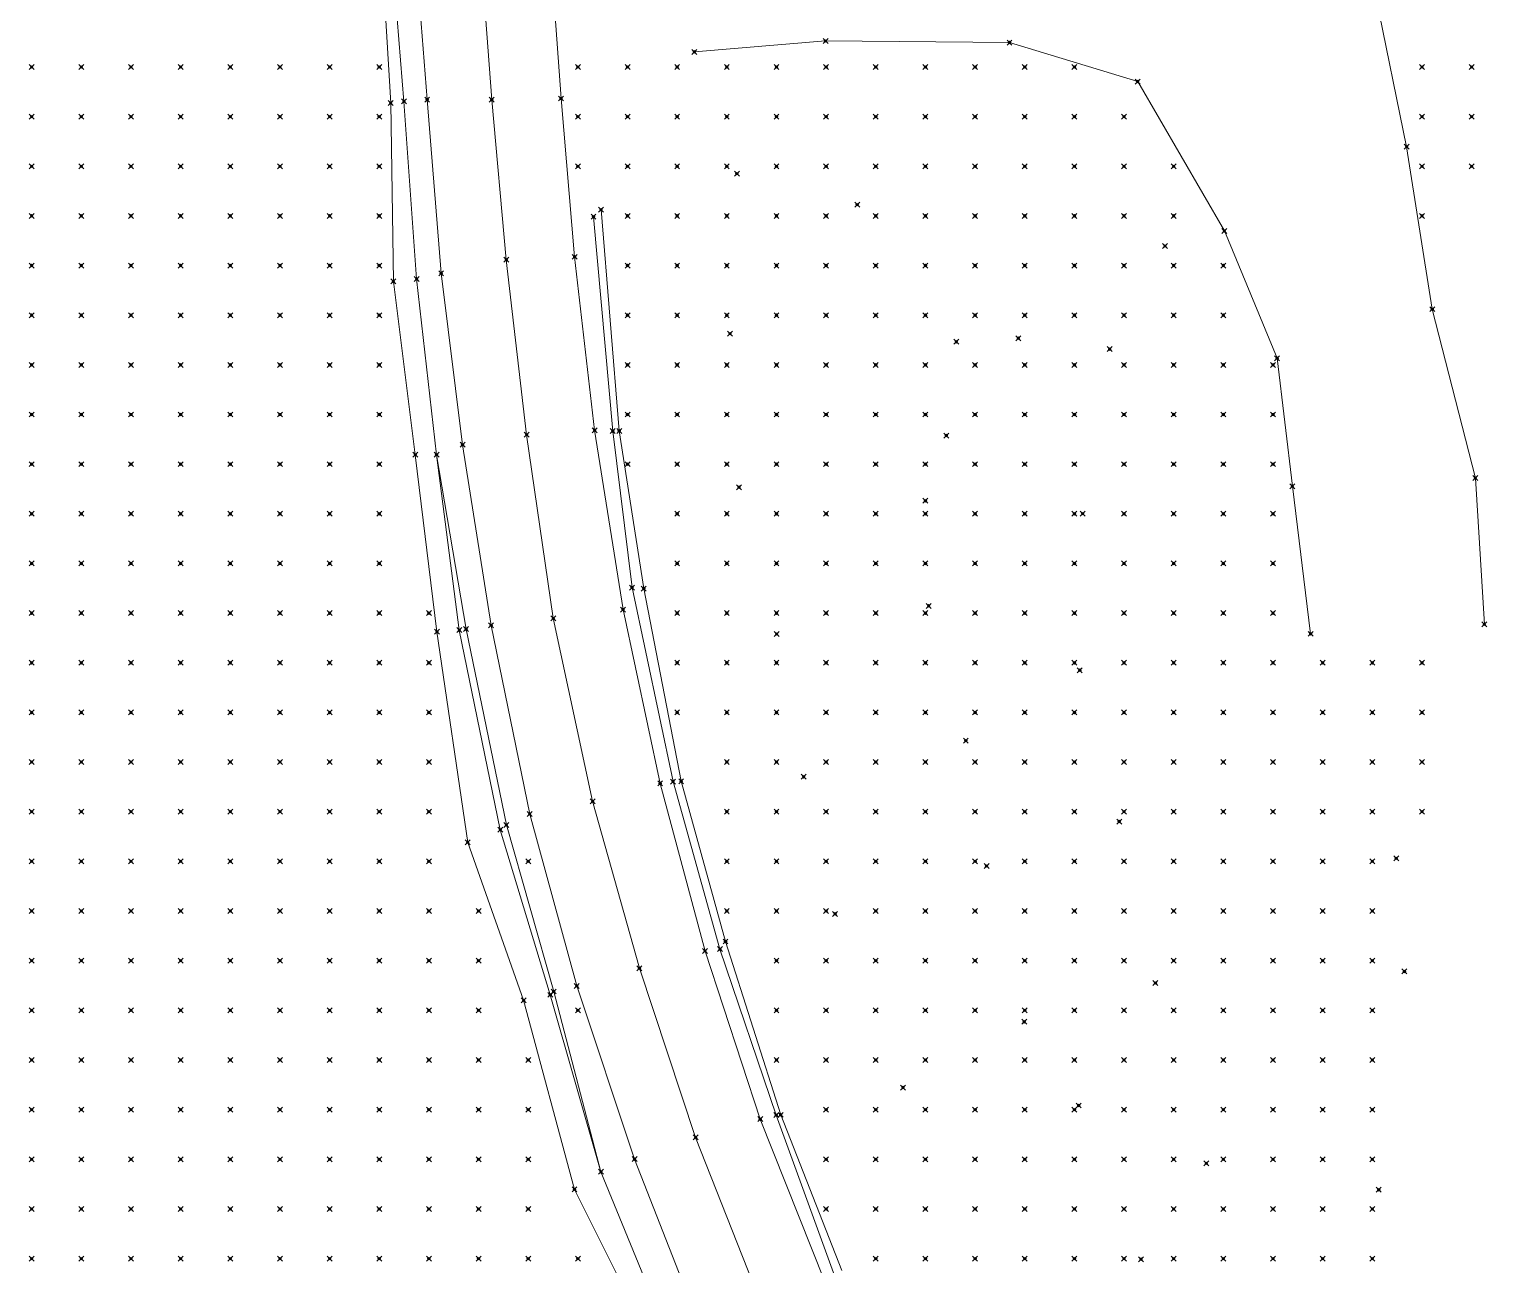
# Model space of a CAD drawing. Header units: metres. Extents: x 441556 to 446409, y 432338 to 461058.
# Drawn here: x 442454.8 to 442542.8, y 456265.8 to 456340.5 of the extents above; entities that cross this region are included whole.
import ezdxf

# ---------------------------------------------------------------- set-up
doc = ezdxf.new("R2010")
doc.units = ezdxf.units.M
doc.header["$MEASUREMENT"] = 0
doc.header["$PDMODE"] = 35
doc.header["$PDSIZE"] = 0.15
for name, color, linetype, lineweight in [('DTM-BRE-RevN_GRP_ CAROSABIL', 2, 'Continuous', 0), ('DTM-BRE-RevN_GRP_AX', 2, 'Continuous', 0), ('DTM-BRE-RevN_GRP_DRUM DE PIATRA', 2, 'Continuous', 0), ('DTM-BRE-RevN_GRP_PARAPET METALIC', 2, 'Continuous', 0), ('DTM-BRE-RevN_GRP_TALUZ SUS', 2, 'Continuous', 0), ('DTM-BRE-RevN_YP_RevK_0YP', 1, 'Continuous', 0), ('DTM-NOK-RevN_LIDAR_co_lidar', 91, 'Continuous', 0), ('DTM-NOK-RevN_RTK', 32, 'Continuous', 0)]:
    doc.layers.add(name, color=color, linetype=linetype, lineweight=lineweight)

msp = doc.modelspace()

# ---------------------------------------------------------------- linework, layer by layer
at = {"layer": 'DTM-BRE-RevN_GRP_ CAROSABIL'}
for p, q in [((442486.005, 456348.287, 363.817), (442486.878, 456336.292, 363.698)), ((442477.93, 456347.372, 363.917), (442478.792, 456336.227, 363.826)), ((442486.878, 456336.292, 363.698), (442487.697, 456326.727, 363.667)), ((442478.792, 456336.227, 363.826), (442479.636, 456325.731, 363.87)), ((442487.697, 456326.727, 363.667), (442488.903, 456316.254, 363.601)), ((442479.636, 456325.731, 363.87), (442480.93, 456315.372, 363.866)), ((442488.903, 456316.254, 363.601), (442490.624, 456305.421, 363.514)), ((442480.93, 456315.372, 363.866), (442482.656, 456304.463, 363.882)), ((442490.624, 456305.421, 363.514), (442492.865, 456294.913, 363.456)), ((442482.656, 456304.463, 363.882), (442484.987, 456293.064, 363.903)), ((442492.865, 456294.913, 363.456), (442495.574, 456284.79, 363.454)), ((442484.987, 456293.064, 363.903), (442487.828, 456282.68, 363.885)), ((442495.574, 456284.79, 363.454), (442498.907, 456274.637, 363.398)), ((442487.828, 456282.68, 363.885), (442491.318, 456272.222, 363.848)), ((442498.907, 456274.637, 363.398), (442502.794, 456264.861, 363.322)), ((442491.318, 456272.222, 363.848), (442495.557, 456261.395, 363.724))]:
    msp.add_line(p, q, dxfattribs=at)
at = {"layer": 'DTM-BRE-RevN_GRP_AX'}
for p, q in [((442482.694, 456336.213, 363.773), (442481.831, 456347.801, 363.813)), ((442483.573, 456326.547, 363.763), (442482.694, 456336.213, 363.773)), ((442484.801, 456315.98, 363.735), (442483.573, 456326.547, 363.763)), ((442486.408, 456304.891, 363.711), (442484.801, 456315.98, 363.735)), ((442488.786, 456293.835, 363.681), (442486.408, 456304.891, 363.711)), ((442491.612, 456283.755, 363.704), (442488.786, 456293.835, 363.681)), ((442495.009, 456273.537, 363.633), (442491.612, 456283.755, 363.704)), ((442499.169, 456262.978, 363.502), (442495.009, 456273.537, 363.633))]:
    msp.add_line(p, q, dxfattribs=at)
at = {"layer": 'DTM-BRE-RevN_GRP_DRUM DE PIATRA'}
for p, q in [((442537.954, 456333.377, 359.667), (442535.936, 456343.25, 359.613)), ((442502.854, 456339.765, 362.072), (442494.933, 456339.108, 362.877)), ((442513.965, 456339.671, 361.007), (442502.854, 456339.765, 362.072)), ((442521.707, 456337.315, 360.139), (442513.965, 456339.671, 361.007)), ((442526.946, 456328.29, 359.829), (442521.707, 456337.315, 360.139)), ((442539.498, 456323.566, 359.714), (442537.954, 456333.377, 359.667)), ((442530.13, 456320.602, 359.885), (442526.946, 456328.29, 359.829)), ((442542.106, 456313.364, 359.813), (442539.498, 456323.566, 359.714)), ((442531.051, 456312.87, 359.885), (442530.13, 456320.602, 359.885)), ((442542.647, 456304.522, 359.792), (442542.106, 456313.364, 359.813)), ((442532.153, 456303.953, 359.88), (442531.051, 456312.87, 359.885))]:
    msp.add_line(p, q, dxfattribs=at)
at = {"layer": 'DTM-BRE-RevN_GRP_PARAPET METALIC'}
for p, q in [((442488.839, 456329.149, 363.574), (442490.004, 456316.199, 363.524)), ((442490.004, 456316.199, 363.524), (442491.166, 456306.749, 363.505)), ((442491.166, 456306.749, 363.505), (442493.645, 456295.028, 363.417)), ((442493.645, 456295.028, 363.417), (442496.478, 456284.905, 363.367)), ((442496.478, 456284.905, 363.367), (442499.873, 456274.886, 363.359)), ((442499.873, 456274.886, 363.359), (442503.344, 456265.352, 363.313))]:
    msp.add_line(p, q, dxfattribs=at)
at = {"layer": 'DTM-BRE-RevN_GRP_TALUZ SUS'}
for p, q in [((442489.295, 456329.579, 363.475), (442490.39, 456316.214, 363.486)), ((442490.39, 456316.214, 363.486), (442491.877, 456306.688, 363.45)), ((442491.877, 456306.688, 363.45), (442494.133, 456295.048, 363.352)), ((442494.133, 456295.048, 363.352), (442496.81, 456285.367, 363.345)), ((442496.81, 456285.367, 363.345), (442500.146, 456274.896, 363.333)), ((442500.146, 456274.896, 363.333), (442503.843, 456265.492, 363.216))]:
    msp.add_line(p, q, dxfattribs=at)
at = {"layer": 'DTM-BRE-RevN_YP_RevK_0YP'}
for p, q in [((442476.588, 456336.018, 364.166), (442475.941, 456346.931, 364.091)), ((442476.517, 456347.003, 363.765), (442477.389, 456336.115, 363.765)), ((442476.749, 456325.241, 364.22), (442476.588, 456336.018, 364.166)), ((442477.389, 456336.115, 363.765), (442478.154, 456325.39, 363.726)), ((442478.075, 456314.775, 363.998), (442476.749, 456325.241, 364.22)), ((442478.154, 456325.39, 363.726), (442479.358, 456314.774, 363.727)), ((442479.381, 456304.077, 363.574), (442478.075, 456314.775, 363.998)), ((442479.358, 456314.774, 363.727), (442481.144, 456304.239, 363.847)), ((442479.358, 456314.774, 363.727), (442480.731, 456304.178, 363.645)), ((442481.243, 456291.355, 363.621), (442479.381, 456304.077, 363.574)), ((442480.731, 456304.178, 363.645), (442483.21, 456292.122, 363.509)), ((442481.144, 456304.239, 363.847), (442483.578, 456292.406, 363.817)), ((442483.578, 456292.406, 363.817), (442486.437, 456282.346, 363.778)), ((442484.616, 456281.813, 363.529), (442481.243, 456291.355, 363.621)), ((442483.21, 456292.122, 363.509), (442486.225, 456282.146, 363.564)), ((442487.691, 456270.393, 363.753), (442484.616, 456281.813, 363.529)), ((442486.225, 456282.146, 363.564), (442489.29, 456271.457, 363.731)), ((442486.437, 456282.346, 363.778), (442489.29, 456271.457, 363.731)), ((442489.29, 456271.457, 363.731), (442493.668, 456260.767, 363.527)), ((442492.748, 456260.285, 364.16), (442487.691, 456270.393, 363.753))]:
    msp.add_line(p, q, dxfattribs=at)
at = {"layer": 'DTM-NOK-RevN_LIDAR_co_lidar'}
for p in [(442454.901, 456338.197, 369.691), (442457.9, 456338.197, 368.863), (442460.9, 456338.197, 367.972), (442463.899, 456338.197, 366.792), (442466.898, 456338.197, 366.532), (442469.898, 456338.197, 366.254), (442472.897, 456338.197, 365.718), (442475.896, 456338.197, 364.64), (442487.894, 456338.197, 363.688), (442490.893, 456338.197, 363.397), (442493.892, 456338.197, 363.094), (442496.892, 456338.197, 362.714), (442499.891, 456338.197, 362.406), (442502.89, 456338.197, 362.075), (442505.89, 456338.197, 361.635), (442508.889, 456338.197, 361.217), (442511.888, 456338.197, 360.933), (442514.888, 456338.197, 360.765), (442517.887, 456338.197, 360.626), (442538.882, 456338.197, 359.964), (442541.882, 456338.197, 359.823), (442454.901, 456335.198, 369.866), (442457.9, 456335.198, 369.081), (442460.9, 456335.198, 368.255), (442463.899, 456335.198, 367.013), (442466.898, 456335.198, 366.206), (442469.898, 456335.198, 366.081), (442472.897, 456335.198, 365.735), (442475.896, 456335.198, 364.947), (442487.894, 456335.198, 363.715), (442490.893, 456335.198, 363.383), (442493.892, 456335.198, 362.534), (442496.892, 456335.198, 361.854), (442499.891, 456335.198, 361.653), (442502.89, 456335.198, 361.397), (442505.89, 456335.198, 360.962), (442508.889, 456335.198, 360.617), (442511.888, 456335.198, 360.447), (442514.888, 456335.198, 360.387), (442517.887, 456335.198, 360.344), (442520.886, 456335.198, 360.298), (442538.882, 456335.198, 359.937), (442541.882, 456335.198, 359.87), (442454.901, 456332.198, 370.117), (442457.9, 456332.198, 369.127), (442460.9, 456332.198, 368.232), (442463.899, 456332.198, 367.297), (442466.898, 456332.198, 366.115), (442469.898, 456332.198, 365.832), (442472.897, 456332.198, 365.651), (442475.896, 456332.198, 365.049), (442487.894, 456332.198, 363.799), (442490.893, 456332.198, 363.297), (442493.892, 456332.198, 362.14), (442496.892, 456332.198, 361.433), (442499.891, 456332.198, 361.21), (442502.89, 456332.198, 360.944), (442505.89, 456332.198, 360.616), (442508.889, 456332.198, 360.394), (442511.888, 456332.198, 360.308), (442514.888, 456332.198, 360.289), (442517.887, 456332.198, 360.255), (442520.886, 456332.198, 360.244), (442523.886, 456332.198, 360.223), (442538.882, 456332.198, 359.928), (442541.882, 456332.198, 359.857), (442454.901, 456329.199, 370.388), (442457.9, 456329.199, 369.23), (442460.9, 456329.199, 368.247), (442463.899, 456329.199, 367.347), (442466.898, 456329.199, 366.244), (442469.898, 456329.199, 365.574), (442472.897, 456329.199, 365.493), (442475.896, 456329.199, 365.031), (442490.893, 456329.199, 363.192), (442493.892, 456329.199, 361.993), (442496.892, 456329.199, 361.384), (442499.891, 456329.199, 361.145), (442502.89, 456329.199, 360.833), (442505.89, 456329.199, 360.557), (442508.889, 456329.199, 360.412), (442511.888, 456329.199, 360.35), (442514.888, 456329.199, 360.309), (442517.887, 456329.199, 360.259), (442520.886, 456329.199, 360.236), (442523.886, 456329.199, 360.201), (442538.882, 456329.199, 359.927), (442454.901, 456326.2, 370.513), (442457.9, 456326.2, 369.416), (442460.9, 456326.2, 368.405), (442463.899, 456326.2, 367.511), (442466.898, 456326.2, 366.499), (442469.898, 456326.2, 365.461), (442472.897, 456326.2, 365.257), (442475.896, 456326.2, 365.045), (442490.893, 456326.2, 363.033), (442493.892, 456326.2, 361.907), (442496.892, 456326.2, 361.406), (442499.891, 456326.2, 361.235), (442502.89, 456326.2, 361.003), (442505.89, 456326.2, 360.679), (442508.889, 456326.2, 360.441), (442511.888, 456326.2, 360.374), (442514.888, 456326.2, 360.325), (442517.887, 456326.2, 360.269), (442520.886, 456326.2, 360.224), (442523.886, 456326.2, 360.178), (442526.885, 456326.2, 360.102), (442454.901, 456323.2, 370.759), (442457.9, 456323.2, 369.717), (442460.9, 456323.2, 368.592), (442463.899, 456323.2, 367.602), (442466.898, 456323.2, 366.588), (442469.898, 456323.2, 365.561), (442472.897, 456323.2, 365.05), (442475.896, 456323.2, 364.942), (442490.893, 456323.2, 363.005), (442493.892, 456323.2, 361.893), (442496.892, 456323.2, 361.436), (442499.891, 456323.2, 361.399), (442502.89, 456323.2, 361.354), (442505.89, 456323.2, 360.912), (442508.889, 456323.2, 360.455), (442511.888, 456323.2, 360.374), (442514.888, 456323.2, 360.31), (442517.887, 456323.2, 360.243), (442520.886, 456323.2, 360.211), (442523.886, 456323.2, 360.155), (442526.885, 456323.2, 360.076), (442454.901, 456320.201, 371.205), (442457.9, 456320.201, 370.021), (442460.9, 456320.201, 368.826), (442463.899, 456320.201, 367.648), (442466.898, 456320.201, 366.714), (442469.898, 456320.201, 365.828), (442472.897, 456320.201, 364.981), (442475.896, 456320.201, 364.659), (442490.893, 456320.201, 363.17), (442493.892, 456320.201, 361.956), (442496.892, 456320.201, 361.425), (442499.891, 456320.201, 361.537), (442502.89, 456320.201, 361.593), (442505.89, 456320.201, 361.039), (442508.889, 456320.201, 360.476), (442511.888, 456320.201, 360.389), (442514.888, 456320.201, 360.295), (442517.887, 456320.201, 360.202), (442520.886, 456320.201, 360.164), (442523.886, 456320.201, 360.117), (442526.885, 456320.201, 360.036), (442529.884, 456320.201, 360.012), (442454.901, 456317.202, 371.606), (442457.9, 456317.202, 370.294), (442460.9, 456317.202, 369.124), (442463.899, 456317.202, 367.893), (442466.898, 456317.202, 366.953), (442469.898, 456317.202, 366.005), (442472.897, 456317.202, 365.04), (442475.896, 456317.202, 364.436), (442490.893, 456317.202, 363.293), (442493.892, 456317.202, 362.014), (442496.892, 456317.202, 361.383), (442499.891, 456317.202, 361.457), (442502.89, 456317.202, 361.33), (442505.89, 456317.202, 360.84), (442508.889, 456317.202, 360.512), (442511.888, 456317.202, 360.448), (442514.888, 456317.202, 360.339), (442517.887, 456317.202, 360.202), (442520.886, 456317.202, 360.107), (442523.886, 456317.202, 360.061), (442526.885, 456317.202, 360.009), (442529.884, 456317.202, 360.005), (442454.901, 456314.202, 372.048), (442457.9, 456314.202, 370.722), (442460.9, 456314.202, 369.464), (442463.899, 456314.202, 368.272), (442466.898, 456314.202, 367.218), (442469.898, 456314.202, 366.069), (442472.897, 456314.202, 365.081), (442475.896, 456314.202, 364.434), (442490.893, 456314.202, 363.353), (442493.892, 456314.202, 362.092), (442496.892, 456314.202, 361.361), (442499.891, 456314.202, 361.17), (442502.89, 456314.202, 360.875), (442505.89, 456314.202, 360.622), (442508.889, 456314.202, 360.568), (442511.888, 456314.202, 360.512), (442514.888, 456314.202, 360.381), (442517.887, 456314.202, 360.214), (442520.886, 456314.202, 360.082), (442523.886, 456314.202, 360.035), (442526.885, 456314.202, 360.037), (442529.884, 456314.202, 360.033), (442454.901, 456311.203, 372.615), (442457.9, 456311.203, 371.224), (442460.9, 456311.203, 369.832), (442463.899, 456311.203, 368.627), (442466.898, 456311.203, 367.541), (442469.898, 456311.203, 366.193), (442472.897, 456311.203, 365.037), (442475.896, 456311.203, 364.414), (442493.892, 456311.203, 362.243), (442496.892, 456311.203, 361.396), (442499.891, 456311.203, 360.99), (442502.89, 456311.203, 360.743), (442505.89, 456311.203, 360.642), (442508.889, 456311.203, 360.601), (442511.888, 456311.203, 360.521), (442514.888, 456311.203, 360.382), (442517.887, 456311.203, 360.231), (442520.886, 456311.203, 360.159), (442523.886, 456311.203, 360.347), (442526.885, 456311.203, 360.576), (442529.884, 456311.203, 360.422), (442454.901, 456308.204, 373.2), (442457.9, 456308.204, 371.662), (442460.9, 456308.204, 370.252), (442463.899, 456308.204, 369.01), (442466.898, 456308.204, 367.841), (442469.898, 456308.204, 366.378), (442472.897, 456308.204, 365.064), (442475.896, 456308.204, 364.333), (442493.892, 456308.204, 362.415), (442496.892, 456308.204, 361.481), (442499.891, 456308.204, 361.037), (442502.89, 456308.204, 360.789), (442505.89, 456308.204, 360.667), (442508.889, 456308.204, 360.596), (442511.888, 456308.204, 360.51), (442514.888, 456308.204, 360.404), (442517.887, 456308.204, 360.32), (442520.886, 456308.204, 360.543), (442523.886, 456308.204, 361.334), (442526.885, 456308.204, 361.9), (442529.884, 456308.204, 361.502), (442454.901, 456305.204, 373.897), (442457.9, 456305.204, 372.304), (442460.9, 456305.204, 370.884), (442463.899, 456305.204, 369.53), (442466.898, 456305.204, 368.146), (442469.898, 456305.204, 366.707), (442472.897, 456305.204, 365.148), (442475.896, 456305.204, 364.446), (442478.896, 456305.204, 364.081), (442493.892, 456305.204, 362.639), (442496.892, 456305.204, 361.581), (442499.891, 456305.204, 361.087), (442502.89, 456305.204, 360.915), (442505.89, 456305.204, 360.814), (442508.889, 456305.204, 360.669), (442511.888, 456305.204, 360.506), (442514.888, 456305.204, 360.41), (442517.887, 456305.204, 360.442), (442520.886, 456305.204, 361.154), (442523.886, 456305.204, 362.533), (442526.885, 456305.204, 363.039), (442529.884, 456305.204, 362.665), (442454.901, 456302.205, 374.53), (442457.9, 456302.205, 373.073), (442460.9, 456302.205, 371.64), (442463.899, 456302.205, 370.087), (442466.898, 456302.205, 368.53), (442469.898, 456302.205, 367.04), (442472.897, 456302.205, 365.191), (442475.896, 456302.205, 364.445), (442478.896, 456302.205, 363.986), (442493.892, 456302.205, 362.948), (442496.892, 456302.205, 361.768), (442499.891, 456302.205, 361.127), (442502.89, 456302.205, 361.018), (442505.89, 456302.205, 360.987), (442508.889, 456302.205, 360.755), (442511.888, 456302.205, 360.476), (442514.888, 456302.205, 360.383), (442517.887, 456302.205, 360.482), (442520.886, 456302.205, 361.366), (442523.886, 456302.205, 362.798), (442526.885, 456302.205, 363.103), (442529.884, 456302.205, 363.037), (442532.884, 456302.205, 362.083), (442535.883, 456302.205, 360.315), (442538.882, 456302.205, 360.092), (442454.901, 456299.205, 375.469), (442457.9, 456299.205, 373.892), (442460.9, 456299.205, 372.234), (442463.899, 456299.205, 370.741), (442466.898, 456299.205, 369.194), (442469.898, 456299.205, 367.246), (442472.897, 456299.205, 365.563), (442475.896, 456299.205, 364.508), (442478.896, 456299.205, 363.941), (442493.892, 456299.205, 363.119), (442496.892, 456299.205, 361.91), (442499.891, 456299.205, 361.151), (442502.89, 456299.205, 360.933), (442505.89, 456299.205, 360.763), (442508.889, 456299.205, 360.57), (442511.888, 456299.205, 360.452), (442514.888, 456299.205, 360.384), (442517.887, 456299.205, 360.458), (442520.886, 456299.205, 360.961), (442523.886, 456299.205, 361.695), (442526.885, 456299.205, 362.256), (442529.884, 456299.205, 362.364), (442532.884, 456299.205, 361.442), (442535.883, 456299.205, 360.256), (442538.882, 456299.205, 360.136), (442454.901, 456296.206, 376.277), (442457.9, 456296.206, 374.612), (442460.9, 456296.206, 372.835), (442463.899, 456296.206, 371.115), (442466.898, 456296.206, 369.195), (442469.898, 456296.206, 367.59), (442472.897, 456296.206, 366.069), (442475.896, 456296.206, 364.798), (442478.896, 456296.206, 364.071), (442496.892, 456296.206, 362.214), (442499.891, 456296.206, 361.251), (442502.89, 456296.206, 360.888), (442505.89, 456296.206, 360.674), (442508.889, 456296.206, 360.56), (442511.888, 456296.206, 360.522), (442514.888, 456296.206, 360.467), (442517.887, 456296.206, 360.389), (442520.886, 456296.206, 360.304), (442523.886, 456296.206, 360.359), (442526.885, 456296.206, 360.635), (442529.884, 456296.206, 360.782), (442532.884, 456296.206, 360.593), (442535.883, 456296.206, 360.083), (442538.882, 456296.206, 360.143), (442454.901, 456293.207, 377.013), (442457.9, 456293.207, 375.482), (442460.9, 456293.207, 373.632), (442463.899, 456293.207, 371.766), (442466.898, 456293.207, 369.887), (442469.898, 456293.207, 368.388), (442472.897, 456293.207, 366.777), (442475.896, 456293.207, 365.252), (442478.896, 456293.207, 364.567), (442496.892, 456293.207, 362.45), (442499.891, 456293.207, 361.365), (442502.89, 456293.207, 360.933), (442505.89, 456293.207, 360.754), (442508.889, 456293.207, 360.604), (442511.888, 456293.207, 360.526), (442514.888, 456293.207, 360.473), (442517.887, 456293.207, 360.42), (442520.886, 456293.207, 360.307), (442523.886, 456293.207, 360.152), (442526.885, 456293.207, 360.107), (442529.884, 456293.207, 360.056), (442532.884, 456293.207, 359.981), (442535.883, 456293.207, 359.995), (442538.882, 456293.207, 360.045), (442454.901, 456290.207, 378.149), (442457.9, 456290.207, 376.576), (442460.9, 456290.207, 374.836), (442463.899, 456290.207, 372.56), (442466.898, 456290.207, 370.992), (442469.898, 456290.207, 369.49), (442472.897, 456290.207, 367.729), (442475.896, 456290.207, 365.91), (442478.896, 456290.207, 364.941), (442484.894, 456290.207, 363.975), (442496.892, 456290.207, 362.711), (442499.891, 456290.207, 361.521), (442502.89, 456290.207, 360.936), (442505.89, 456290.207, 360.756), (442508.889, 456290.207, 360.605), (442511.888, 456290.207, 360.515), (442514.888, 456290.207, 360.478), (442517.887, 456290.207, 360.444), (442520.886, 456290.207, 360.365), (442523.886, 456290.207, 360.202), (442526.885, 456290.207, 360.123), (442529.884, 456290.207, 360.047), (442532.884, 456290.207, 359.957), (442535.883, 456290.207, 359.925), (442454.901, 456287.208, 379.37), (442457.9, 456287.208, 377.9), (442460.9, 456287.208, 375.947), (442463.899, 456287.208, 373.899), (442466.898, 456287.208, 372.131), (442469.898, 456287.208, 370.443), (442472.897, 456287.208, 368.639), (442475.896, 456287.208, 366.692), (442478.896, 456287.208, 365.204), (442481.895, 456287.208, 364.207), (442496.892, 456287.208, 362.984), (442499.891, 456287.208, 361.754), (442502.89, 456287.208, 361.004), (442505.89, 456287.208, 360.762), (442508.889, 456287.208, 360.629), (442511.888, 456287.208, 360.543), (442514.888, 456287.208, 360.411), (442517.887, 456287.208, 360.336), (442520.886, 456287.208, 360.296), (442523.886, 456287.208, 360.181), (442526.885, 456287.208, 360.097), (442529.884, 456287.208, 360.053), (442532.884, 456287.208, 359.973), (442535.883, 456287.208, 360.002), (442454.901, 456284.209, 380.271), (442457.9, 456284.209, 378.944), (442460.9, 456284.209, 377.086), (442463.899, 456284.209, 375.282), (442466.898, 456284.209, 373.36), (442469.898, 456284.209, 371.464), (442472.897, 456284.209, 369.282), (442475.896, 456284.209, 367.305), (442478.896, 456284.209, 365.725), (442481.895, 456284.209, 364.531), (442499.891, 456284.209, 362.183), (442502.89, 456284.209, 361.156), (442505.89, 456284.209, 360.779), (442508.889, 456284.209, 360.631), (442511.888, 456284.209, 360.542), (442514.888, 456284.209, 360.411), (442517.887, 456284.209, 360.279), (442520.886, 456284.209, 360.253), (442523.886, 456284.209, 360.15), (442526.885, 456284.209, 360.078), (442529.884, 456284.209, 360.059), (442532.884, 456284.209, 359.973), (442535.883, 456284.209, 360.018), (442454.901, 456281.209, 381.033), (442457.9, 456281.209, 380.124), (442460.9, 456281.209, 378.466), (442463.899, 456281.209, 376.521), (442466.898, 456281.209, 374.584), (442469.898, 456281.209, 372.532), (442472.897, 456281.209, 370.587), (442475.896, 456281.209, 368.277), (442478.896, 456281.209, 366.425), (442481.895, 456281.209, 365.136), (442487.894, 456281.209, 363.993), (442499.891, 456281.209, 362.489), (442502.89, 456281.209, 361.296), (442505.89, 456281.209, 360.779), (442508.889, 456281.209, 360.641), (442511.888, 456281.209, 360.551), (442514.888, 456281.209, 360.444), (442517.887, 456281.209, 360.335), (442520.886, 456281.209, 360.269), (442523.886, 456281.209, 360.204), (442526.885, 456281.209, 360.146), (442529.884, 456281.209, 360.047), (442532.884, 456281.209, 360.019), (442535.883, 456281.209, 360.075), (442454.901, 456278.21, 381.829), (442457.9, 456278.21, 381.344), (442460.9, 456278.21, 379.895), (442463.899, 456278.21, 378.124), (442466.898, 456278.21, 375.989), (442469.898, 456278.21, 373.827), (442472.897, 456278.21, 371.689), (442475.896, 456278.21, 369.444), (442478.896, 456278.21, 367.504), (442481.895, 456278.21, 365.853), (442484.894, 456278.21, 364.373), (442499.891, 456278.21, 362.93), (442502.89, 456278.21, 361.649), (442505.89, 456278.21, 360.843), (442508.889, 456278.21, 360.668), (442511.888, 456278.21, 360.538), (442514.888, 456278.21, 360.437), (442517.887, 456278.21, 360.366), (442520.886, 456278.21, 360.31), (442523.886, 456278.21, 360.244), (442526.885, 456278.21, 360.152), (442529.884, 456278.21, 360.053), (442532.884, 456278.21, 360.04), (442535.883, 456278.21, 360.077), (442454.901, 456275.211, 382.77), (442457.9, 456275.211, 382.227), (442460.9, 456275.211, 381.345), (442463.899, 456275.211, 379.543), (442466.898, 456275.211, 377.511), (442469.898, 456275.211, 375.241), (442472.897, 456275.211, 372.937), (442475.896, 456275.211, 370.579), (442478.896, 456275.211, 368.23), (442481.895, 456275.211, 366.45), (442484.894, 456275.211, 364.793), (442502.89, 456275.211, 362.025), (442505.89, 456275.211, 361.019), (442508.889, 456275.211, 360.67), (442511.888, 456275.211, 360.551), (442514.888, 456275.211, 360.469), (442517.887, 456275.211, 360.379), (442520.886, 456275.211, 360.283), (442523.886, 456275.211, 360.265), (442526.885, 456275.211, 360.147), (442529.884, 456275.211, 360.056), (442532.884, 456275.211, 360.041), (442535.883, 456275.211, 360.095), (442454.901, 456272.211, 384.356), (442457.9, 456272.211, 383.561), (442460.9, 456272.211, 382.603), (442463.899, 456272.211, 380.939), (442466.898, 456272.211, 379.615), (442469.898, 456272.211, 376.924), (442472.897, 456272.211, 374.557), (442475.896, 456272.211, 372.033), (442478.896, 456272.211, 369.673), (442481.895, 456272.211, 367.507), (442484.894, 456272.211, 365.338), (442502.89, 456272.211, 362.58), (442505.89, 456272.211, 361.379), (442508.889, 456272.211, 360.715), (442511.888, 456272.211, 360.613), (442514.888, 456272.211, 360.734), (442517.887, 456272.211, 360.709), (442520.886, 456272.211, 360.294), (442523.886, 456272.211, 360.269), (442526.885, 456272.211, 360.169), (442529.884, 456272.211, 360.096), (442532.884, 456272.211, 360.06), (442535.883, 456272.211, 360.095), (442454.901, 456269.212, 386.461), (442457.9, 456269.212, 384.942), (442460.9, 456269.212, 383.746), (442463.899, 456269.212, 383.231), (442466.898, 456269.212, 381.892), (442469.898, 456269.212, 379.39), (442472.897, 456269.212, 376.353), (442475.896, 456269.212, 373.464), (442478.896, 456269.212, 370.694), (442481.895, 456269.212, 368.312), (442484.894, 456269.212, 366.229), (442502.89, 456269.212, 363.043), (442505.89, 456269.212, 361.815), (442508.889, 456269.212, 360.818), (442511.888, 456269.212, 360.655), (442514.888, 456269.212, 360.975), (442517.887, 456269.212, 361.111), (442520.886, 456269.212, 360.372), (442523.886, 456269.212, 360.272), (442526.885, 456269.212, 360.209), (442529.884, 456269.212, 360.15), (442532.884, 456269.212, 360.104), (442535.883, 456269.212, 360.113), (442454.901, 456266.213, 388.54), (442457.9, 456266.213, 385.973), (442460.9, 456266.213, 384.587), (442463.899, 456266.213, 384.218), (442466.898, 456266.213, 382.529), (442469.898, 456266.213, 379.902), (442472.897, 456266.213, 377.106), (442475.896, 456266.213, 374.282), (442478.896, 456266.213, 371.334), (442481.895, 456266.213, 369.216), (442484.894, 456266.213, 367.466), (442487.894, 456266.213, 365.744), (442505.89, 456266.213, 362.223), (442508.889, 456266.213, 361.023), (442511.888, 456266.213, 360.631), (442514.888, 456266.213, 360.738), (442517.887, 456266.213, 360.77), (442520.886, 456266.213, 360.338), (442523.886, 456266.213, 360.295), (442526.885, 456266.213, 360.294), (442529.884, 456266.213, 360.293), (442532.884, 456266.213, 360.219), (442535.883, 456266.213, 360.153)]:
    msp.add_point(p, dxfattribs=at)
at = {"layer": 'DTM-NOK-RevN_RTK'}
for p in [(442502.854, 456339.765, 362.072), (442513.965, 456339.671, 361.007), (442494.933, 456339.108, 362.877), (442521.707, 456337.315, 360.139), (442477.389, 456336.115, 363.765), (442478.792, 456336.227, 363.826), (442482.694, 456336.213, 363.773), (442486.878, 456336.292, 363.698), (442476.588, 456336.018, 364.166), (442537.954, 456333.377, 359.667), (442497.498, 456331.756, 360.918), (442488.839, 456329.149, 363.574), (442489.295, 456329.579, 363.475), (442504.765, 456329.876, 360.321), (442526.946, 456328.29, 359.829), (442523.356, 456327.377, 359.895), (442483.573, 456326.547, 363.763), (442487.697, 456326.727, 363.667), (442479.636, 456325.731, 363.87), (442476.749, 456325.241, 364.22), (442478.154, 456325.39, 363.726), (442539.498, 456323.566, 359.714), (442497.087, 456322.082, 361.071), (442510.749, 456321.596, 360.141), (442514.502, 456321.812, 360.08), (442520.017, 456321.151, 359.924), (442530.13, 456320.602, 359.885), (442484.801, 456315.98, 363.735), (442488.903, 456316.254, 363.601), (442490.004, 456316.199, 363.524), (442490.39, 456316.214, 363.486), (442510.15, 456315.932, 360.279), (442480.93, 456315.372, 363.866), (442478.075, 456314.775, 363.998), (442479.358, 456314.774, 363.727), (442542.106, 456313.364, 359.813), (442497.629, 456312.811, 361.06), (442531.051, 456312.87, 359.885), (442508.888, 456311.989, 360.279), (442518.379, 456311.211, 359.931), (442491.166, 456306.749, 363.505), (442491.877, 456306.688, 363.45), (442490.624, 456305.421, 363.514), (442509.081, 456305.641, 360.312), (442482.656, 456304.463, 363.882), (442486.408, 456304.891, 363.711), (442542.647, 456304.522, 359.792), (442479.381, 456304.077, 363.574), (442480.731, 456304.178, 363.645), (442481.144, 456304.239, 363.847), (442499.899, 456303.946, 360.957), (442532.153, 456303.953, 359.88), (442518.211, 456301.754, 359.991), (442511.328, 456297.497, 360.239), (442492.865, 456294.913, 363.456), (442493.645, 456295.028, 363.417), (442494.133, 456295.048, 363.352), (442501.53, 456295.318, 360.86), (442484.987, 456293.064, 363.903), (442488.786, 456293.835, 363.681), (442483.21, 456292.122, 363.509), (442483.578, 456292.406, 363.817), (442520.591, 456292.612, 360.059), (442481.243, 456291.355, 363.621), (442537.324, 456290.392, 359.755), (442512.579, 456289.929, 360.187), (442503.431, 456287.034, 360.672), (442496.81, 456285.367, 363.345), (442495.574, 456284.79, 363.454), (442496.478, 456284.905, 363.367), (442491.612, 456283.755, 363.704), (442537.819, 456283.557, 359.859), (442487.828, 456282.68, 363.885), (442522.78, 456282.858, 359.942), (442484.616, 456281.813, 363.529), (442486.225, 456282.146, 363.564), (442486.437, 456282.346, 363.778), (442514.854, 456280.517, 360.204), (442507.531, 456276.544, 360.543), (442518.146, 456275.461, 360.111), (442498.907, 456274.637, 363.398), (442499.873, 456274.886, 363.359), (442500.146, 456274.896, 363.333), (442495.009, 456273.537, 363.633), (442491.318, 456272.222, 363.848), (442525.857, 456271.964, 359.958), (442489.29, 456271.457, 363.731), (442487.691, 456270.393, 363.753), (442536.269, 456270.367, 359.936), (442521.912, 456266.176, 360.053)]:
    msp.add_point(p, dxfattribs=at)

doc.saveas('drawing.dxf')
